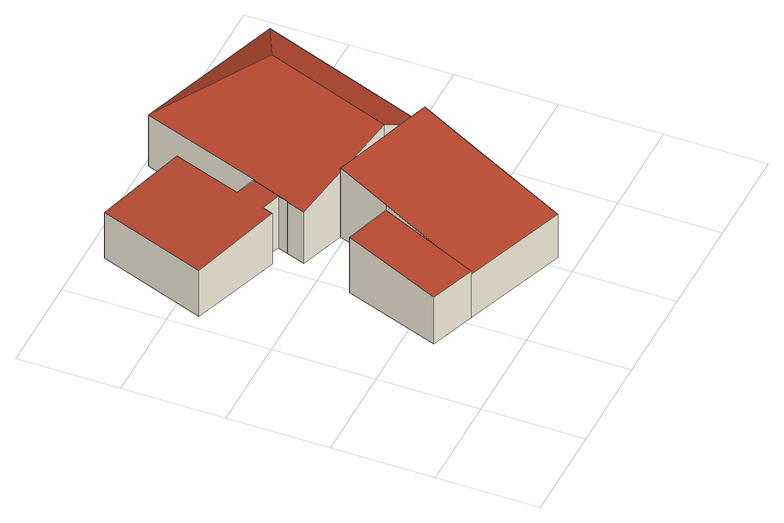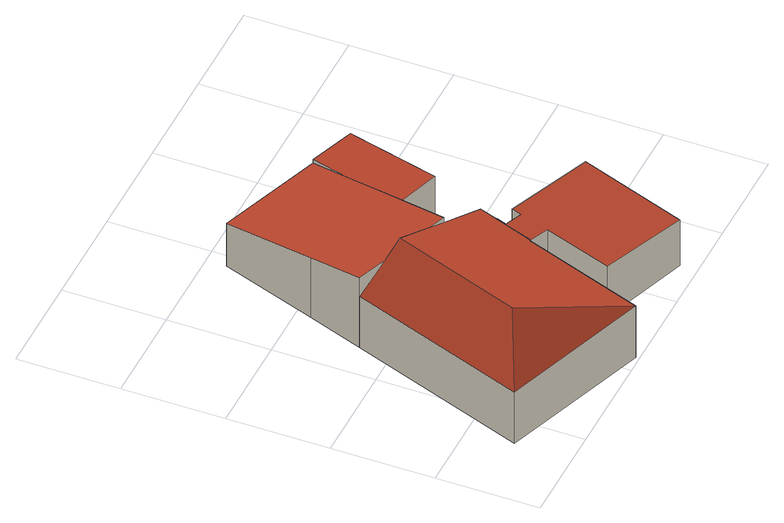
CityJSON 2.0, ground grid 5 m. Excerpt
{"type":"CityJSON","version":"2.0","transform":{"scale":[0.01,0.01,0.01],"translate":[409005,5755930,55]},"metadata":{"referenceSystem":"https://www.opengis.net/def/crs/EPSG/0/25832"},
"CityObjects":{
"building1":{"type":"Building","attributes":{"Gemeindeschluessel":"05515000","Geometrietyp2DReferenz":"3000","function":"31001_3060"},"address":[{"country":"Germany","locality":"Münster","thoroughfareNumber":"21a","thoroughfareName":"Schmittingheide"}],"children":["building1-1","building1-2","building1-3","building1-4"]},
"building1-1":{"type":"BuildingPart","attributes":{"roofType":"2100","measuredHeight":4},"parents":["building1"],"geometry":[{"type":"Solid","lod":"2","boundaries":[[[[0,1,2,3,4,5]],[[6,7,8,9,10]],[[11,12,7,6]],[[13,14,12,11]],[[11,6,10,15,16,17,0,5,18,13]],[[2,19,8,7,12,14,3]],[[1,0,17]],[[15,10,9]],[[19,16,15,9,8]],[[2,1,17,16,19]],[[18,5,4]],[[14,13,18,4,3]]]],"semantics":{"surfaces":[{"type":"WallSurface"},{"type":"RoofSurface"},{"type":"GroundSurface"},{"type":"ClosureSurface"}],"values":[[0,0,0,0,1,2,0,0,3,3,0,3]]}}]},
"building1-2":{"type":"BuildingPart","attributes":{"roofType":"2100","measuredHeight":2.99},"parents":["building1"],"geometry":[{"type":"Solid","lod":"2","boundaries":[[[[20,21,22,23]],[[24,25,21,20]],[[26,27,28,25,24]],[[29,30,31,32,33]],[[34,35,30,29]],[[36,37,35,34]],[[38,39,37,36]],[[40,41,39,38]],[[23,22,41,40]],[[38,36,34,29,33,26,24,20,23,40]],[[21,25,28,31,30,35,37,39,41,22]],[[32,27,26,33]],[[31,28,27,32]]]],"semantics":{"surfaces":[{"type":"WallSurface"},{"type":"RoofSurface"},{"type":"GroundSurface"},{"type":"ClosureSurface"}],"values":[[0,0,0,0,0,0,0,0,0,1,2,0,3]]}}]},
"building1-3":{"type":"BuildingPart","attributes":{"roofType":"5000","measuredHeight":4.63},"parents":["building1"],"geometry":[{"type":"Solid","lod":"2","boundaries":[[[[42,43,2,1]],[[44,30,43,42]],[[32,31,30,44]],[[45,46,28,27]],[[47,48,46,45]],[[49,50,48,47]],[[9,8,50,49]],[[47,51,49]],[[45,27,32,44,42,1,17,52,51,47]],[[15,9,49,51,52]],[[43,30,31,28,46,48,50,8,19,2]],[[31,32,27,28]],[[15,52,16]],[[8,9,15,16,19]],[[16,52,17]],[[16,17,1,2,19]]]],"semantics":{"surfaces":[{"type":"WallSurface"},{"type":"RoofSurface"},{"type":"GroundSurface"},{"type":"ClosureSurface"}],"values":[[0,0,0,0,0,0,0,1,1,1,2,3,0,3,0,3]]}}]},
"building1-4":{"type":"BuildingPart","attributes":{"roofType":"2100","measuredHeight":3.17},"parents":["building1"],"geometry":[{"type":"Solid","lod":"2","boundaries":[[[[53,54,55,56]],[[4,3,54,53]],[[56,55,14,13,57]],[[18,4,53,56,57]],[[54,3,14,55]],[[13,18,57]],[[14,3,4,18,13]]]],"semantics":{"surfaces":[{"type":"WallSurface"},{"type":"RoofSurface"},{"type":"GroundSurface"},{"type":"ClosureSurface"}],"values":[[0,0,0,1,2,0,3]]}}]}
},
"vertices":[
[812,1023,493],[812,1023,466],[812,1023,95],[719,766,95],[719,766,412],[719,766,441],[1232,573,439],[1232,573,95],[1332,847,95],[1332,847,390],[1332,847,495],[1066,97,343],[1066,97,95],[546,283,343],[546,283,95],[1177,900,494],[1082,932,494],[891,996,493],[617,480,383],[1082,932,95],
[714,1760,387],[714,1760,95],[272,1913,95],[272,1913,358],[596,1422,387],[596,1422,95],[691,1385,394],[691,1385,390],[691,1385,95],[619,1193,393],[619,1193,95],[620,1193,95],[620,1193,390],[620,1193,393],[637,1242,393],[637,1242,95],[545,1274,387],[545,1274,95],[528,1225,387],[528,1225,95],[78,1380,358],[78,1380,95],
[585,1099,390],[585,1099,95],[619,1193,390],[696,1383,392],[696,1383,95],[912,1981,391],[912,1981,95],[1651,1725,391],[1651,1725,95],[1315,1569,558],[1082,932,558],
[488,840,412],[488,840,95],[320,364,95],[320,364,363],[546,283,363]
]}
